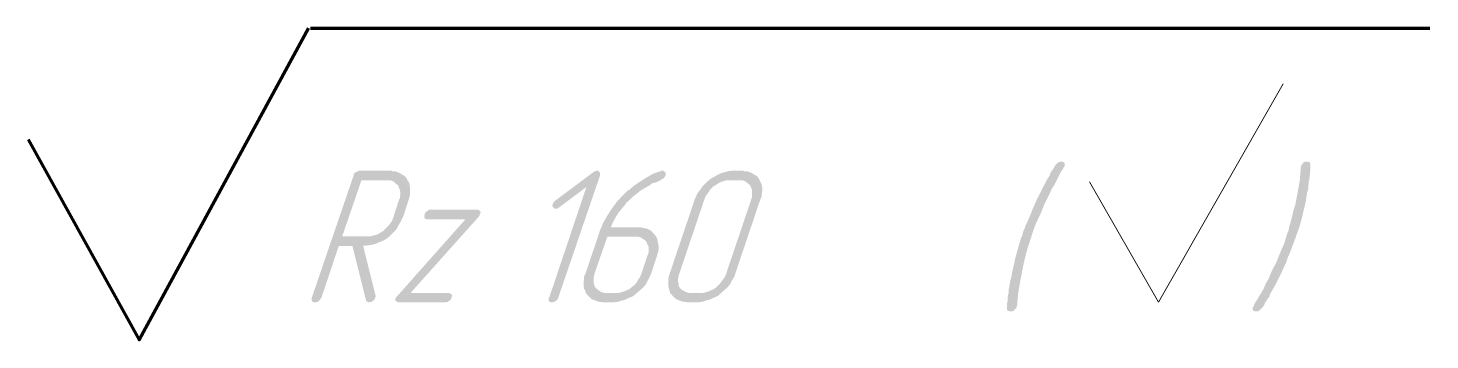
# Paper-space layout 'А2' of a CAD drawing. Header units: millimetres. Extents: x -3 to 920, y 0 to 420.
# Drawn here: x 917.946 to 920.421, y 257.919 to 258.469 of the extents above; entities that cross this region are included whole.
import ezdxf

# ---------------------------------------------------------------- set-up
doc = ezdxf.new("R2010")
doc.units = ezdxf.units.MM
doc.layers.add('PDF _Геометрия', color=7, linetype='Continuous')
doc.layers.add('PDF _Сплошная заливка', color=7, linetype='Continuous')

psp = doc.layouts.new('А2')

# ---------------------------------------------------------------- hatches: boundary and pattern name
at = {"layer": 'PDF _Сплошная заливка', "transparency": 33554559}
for points in [[(919.7743, 258.2327), (919.7753, 258.2317), (919.7763, 258.2307), (919.7763, 258.2287), (919.7763, 258.2257), (919.7753, 258.2247), (919.7753, 258.2237), (919.7743, 258.2227), (919.7733, 258.2207), (919.7713, 258.2177), (919.7683, 258.2127), (919.7653, 258.2067), (919.7623, 258.2007), (919.7583, 258.1927), (919.7533, 258.1847), (919.7493, 258.1758), (919.7443, 258.1658), (919.7394, 258.1558), (919.7354, 258.1448), (919.7254, 258.1238), (919.7214, 258.1129), (919.7174, 258.1009), (919.7174, 258.0999), (919.7164, 258.0979), (919.7154, 258.0949), (919.7144, 258.0909), (919.7124, 258.0859), (919.7104, 258.0789), (919.7084, 258.0719), (919.7064, 258.0639), (919.7044, 258.0549), (919.7024, 258.046), (919.7004, 258.035), (919.6984, 258.025), (919.6964, 258.014), (919.6944, 258.002), (919.6924, 257.9791), (919.6924, 257.9791), (919.6914, 257.9791), (919.6914, 257.9771), (919.6914, 257.9761), (919.6904, 257.9751), (919.6884, 257.9731), (919.6875, 257.9711), (919.6855, 257.9701), (919.6835, 257.9691), (919.6805, 257.9691), (919.6795, 257.9691), (919.6775, 257.9701), (919.6765, 257.9701), (919.6755, 257.9711), (919.6745, 257.9731), (919.6745, 257.9751), (919.6745, 257.9751), (919.6745, 257.9761), (919.6745, 257.9771), (919.6745, 257.9791), (919.6745, 257.9821), (919.6755, 257.9871), (919.6755, 257.992), (919.6765, 257.999), (919.6765, 258), (919.6775, 258.001), (919.6775, 258.004), (919.6775, 258.008), (919.6785, 258.012), (919.6795, 258.018), (919.6805, 258.024), (919.6825, 258.031), (919.6835, 258.038), (919.6855, 258.046), (919.6875, 258.0549), (919.6894, 258.0639), (919.6944, 258.0819), (919.7004, 258.1019), (919.7014, 258.1019), (919.7014, 258.1039), (919.7024, 258.1069), (919.7034, 258.1109), (919.7054, 258.1149), (919.7074, 258.1208), (919.7104, 258.1268), (919.7134, 258.1338), (919.7164, 258.1408), (919.7194, 258.1488), (919.7234, 258.1578), (919.7274, 258.1668), (919.7364, 258.1847), (919.7463, 258.2037), (919.7463, 258.2037), (919.7473, 258.2047), (919.7483, 258.2067), (919.7503, 258.2097), (919.7513, 258.2137), (919.7543, 258.2177), (919.7573, 258.2227), (919.7603, 258.2277), (919.7613, 258.2287), (919.7613, 258.2287), (919.7633, 258.2307), (919.7663, 258.2327), (919.7683, 258.2337), (919.7703, 258.2337), (919.7713, 258.2337)], [(920.2075, 258.2327), (920.2095, 258.2317), (920.2095, 258.2317), (920.2104, 258.2297), (920.2104, 258.2277), (920.2104, 258.2267), (920.2104, 258.2257), (920.2104, 258.2237), (920.2104, 258.2207), (920.2095, 258.2157), (920.2095, 258.2107), (920.2085, 258.2037), (920.2085, 258.2027), (920.2085, 258.2017), (920.2075, 258.1987), (920.2075, 258.1947), (920.2065, 258.1907), (920.2065, 258.1847), (920.2045, 258.1787), (920.2035, 258.1718), (920.2025, 258.1648), (920.2005, 258.1558), (920.1985, 258.1478), (920.1965, 258.1388), (920.1915, 258.1198), (920.1845, 258.1009), (920.1845, 258.1009), (920.1845, 258.0989), (920.1825, 258.0959), (920.1815, 258.0919), (920.1795, 258.0869), (920.1775, 258.0819), (920.1755, 258.0759), (920.1725, 258.0689), (920.1695, 258.0619), (920.1665, 258.053), (920.1625, 258.045), (920.1586, 258.036), (920.1496, 258.018), (920.1386, 257.999), (920.1386, 257.999), (920.1386, 257.997), (920.1376, 257.995), (920.1356, 257.993), (920.1336, 257.9891), (920.1306, 257.9851), (920.1286, 257.9801), (920.1246, 257.9751), (920.1246, 257.9751), (920.1236, 257.9741), (920.1216, 257.9721), (920.1186, 257.9701), (920.1166, 257.9691), (920.1146, 257.9691), (920.1136, 257.9691), (920.1106, 257.9701), (920.1096, 257.9711), (920.1086, 257.9721), (920.1086, 257.9741), (920.1086, 257.9771), (920.1086, 257.9771), (920.1096, 257.9771), (920.1106, 257.9791), (920.1106, 257.9801), (920.1116, 257.9821), (920.1136, 257.9861), (920.1166, 257.9901), (920.1196, 257.996), (920.1236, 258.002), (920.1276, 258.009), (920.1316, 258.018), (920.1366, 258.027), (920.1406, 258.037), (920.1456, 258.047), (920.1506, 258.0569), (920.1595, 258.0789), (920.1645, 258.0899), (920.1675, 258.1009), (920.1685, 258.1019), (920.1685, 258.1039), (920.1695, 258.1069), (920.1715, 258.1109), (920.1725, 258.1168), (920.1745, 258.1238), (920.1765, 258.1308), (920.1785, 258.1388), (920.1805, 258.1478), (920.1835, 258.1568), (920.1855, 258.1668), (920.1875, 258.1777), (920.1895, 258.1887), (920.1915, 258.1997), (920.1935, 258.2237), (920.1935, 258.2237), (920.1935, 258.2247), (920.1935, 258.2257), (920.1935, 258.2267), (920.1945, 258.2267), (920.1955, 258.2287), (920.1965, 258.2297), (920.1975, 258.2317), (920.1995, 258.2327), (920.2025, 258.2337), (920.2055, 258.2337), (920.2065, 258.2337)], [(918.9539, 258.2157), (918.9549, 258.2157), (918.9558, 258.2137), (918.9558, 258.2117), (918.9558, 258.2087), (918.882, 257.993), (918.882, 257.993), (918.882, 257.992), (918.88, 257.9891), (918.878, 257.9881), (918.876, 257.9861), (918.874, 257.9861), (918.871, 257.9851), (918.87, 257.9851), (918.867, 257.9861), (918.866, 257.9871), (918.865, 257.9891), (918.865, 257.991), (918.866, 257.993), (918.9319, 258.1887), (918.885, 258.1538), (918.884, 258.1528), (918.883, 258.1528), (918.881, 258.1508), (918.878, 258.1508), (918.878, 258.1508), (918.876, 258.1508), (918.875, 258.1518), (918.873, 258.1528), (918.873, 258.1538), (918.872, 258.1548), (918.872, 258.1568), (918.873, 258.1598), (918.873, 258.1598), (918.874, 258.1618), (918.875, 258.1628), (918.877, 258.1648), (918.9439, 258.2147), (918.9439, 258.2147), (918.9459, 258.2157), (918.9479, 258.2167), (918.9499, 258.2177), (918.9519, 258.2177)], [(918.7423, 258.1478), (918.7433, 258.1468), (918.7443, 258.1458), (918.7453, 258.1438), (918.7443, 258.1418), (918.7443, 258.1418), (918.7433, 258.1398), (918.7433, 258.1388), (918.7413, 258.1358), (918.6215, 258.002), (918.6894, 258.002), (918.6924, 258), (918.6934, 258), (918.6944, 257.998), (918.6944, 257.996), (918.6934, 257.993), (918.6934, 257.993), (918.6934, 257.992), (918.6914, 257.9891), (918.6894, 257.9881), (918.6874, 257.9861), (918.6854, 257.9861), (918.6824, 257.9851), (918.6005, 257.9851), (918.5975, 257.9861), (918.5965, 257.9871), (918.5945, 257.9881), (918.5945, 257.9891), (918.5945, 257.991), (918.5945, 257.992), (918.5955, 257.993), (918.5965, 257.995), (918.5985, 257.997), (918.7183, 258.1318), (918.6504, 258.1318), (918.6474, 258.1328), (918.6464, 258.1338), (918.6454, 258.1358), (918.6454, 258.1378), (918.6464, 258.1398), (918.6464, 258.1408), (918.6464, 258.1418), (918.6474, 258.1428), (918.6484, 258.1448), (918.6504, 258.1458), (918.6524, 258.1478), (918.6544, 258.1488), (918.6574, 258.1488), (918.7393, 258.1488)]]:
    psp.add_hatch(color=256, dxfattribs=at).paths.add_polyline_path(points)
h = psp.add_hatch(color=256, dxfattribs=at)
h.paths.add_polyline_path([(918.5796, 258.2007), (918.5347, 258.2007), (918.5007, 258.1019), (918.5486, 258.1019), (918.5516, 258.1019), (918.5546, 258.1029), (918.5586, 258.1039), (918.5626, 258.1049), (918.5676, 258.1079), (918.5726, 258.1109), (918.5736, 258.1109), (918.5746, 258.1129), (918.5766, 258.1149), (918.5796, 258.1178), (918.5826, 258.1208), (918.5856, 258.1248), (918.5886, 258.1288), (918.5905, 258.1338), (918.6015, 258.1678), (918.6025, 258.1688), (918.6025, 258.1698), (918.6025, 258.1728), (918.6035, 258.1758), (918.6035, 258.1797), (918.6025, 258.1827), (918.6015, 258.1867), (918.5995, 258.1907), (918.5995, 258.1917), (918.5985, 258.1927), (918.5965, 258.1937), (918.5945, 258.1957), (918.5925, 258.1977), (918.5886, 258.1997), (918.5846, 258.2007)], flags=0)
h.paths.add_polyline_path([(918.5886, 258.2167), (918.5925, 258.2167), (918.5965, 258.2157), (918.6015, 258.2137), (918.6065, 258.2107), (918.6115, 258.2077), (918.6155, 258.2027), (918.6155, 258.2017), (918.6165, 258.1997), (918.6185, 258.1977), (918.6195, 258.1927), (918.6205, 258.1877), (918.6205, 258.1817), (918.6205, 258.1748), (918.6195, 258.1718), (918.6185, 258.1678), (918.6075, 258.1338), (918.6075, 258.1338), (918.6065, 258.1338), (918.6065, 258.1328), (918.6055, 258.1308), (918.6035, 258.1268), (918.6005, 258.1218), (918.5975, 258.1158), (918.5925, 258.1099), (918.5866, 258.1039), (918.5796, 258.0979), (918.5796, 258.0979), (918.5786, 258.0979), (918.5776, 258.0969), (918.5766, 258.0959), (918.5726, 258.0939), (918.5676, 258.0919), (918.5606, 258.0889), (918.5536, 258.0869), (918.5466, 258.0859), (918.5377, 258.0849), (918.5596, 257.997), (918.5596, 257.997), (918.5596, 257.996), (918.5596, 257.995), (918.5586, 257.993), (918.5586, 257.993), (918.5576, 257.991), (918.5566, 257.9891), (918.5546, 257.9881), (918.5536, 257.9871), (918.5526, 257.9861), (918.5496, 257.9861), (918.5476, 257.9851), (918.5466, 257.9851), (918.5456, 257.9861), (918.5436, 257.9871), (918.5426, 257.9891), (918.5187, 258.0849), (918.4947, 258.0849), (918.4638, 257.993), (918.4638, 257.993), (918.4628, 257.992), (918.4608, 257.9891), (918.4598, 257.9881), (918.4578, 257.9861), (918.4558, 257.9861), (918.4528, 257.9851), (918.4518, 257.9851), (918.4488, 257.9861), (918.4478, 257.9871), (918.4468, 257.9891), (918.4468, 257.991), (918.4468, 257.993), (918.5207, 258.2087), (918.5207, 258.2097), (918.5207, 258.2107), (918.5227, 258.2137), (918.5247, 258.2147), (918.5267, 258.2157), (918.5287, 258.2167), (918.5317, 258.2177), (918.5876, 258.2177)], flags=0)
h = psp.add_hatch(color=256, dxfattribs=at)
h.paths.add_polyline_path([(919.0187, 258.1009), (918.9688, 258.1009), (918.9459, 258.035), (918.9459, 258.034), (918.9459, 258.033), (918.9449, 258.03), (918.9449, 258.027), (918.9449, 258.023), (918.9449, 258.019), (918.9459, 258.015), (918.9479, 258.011), (918.9479, 258.011), (918.9489, 258.01), (918.9509, 258.008), (918.9529, 258.007), (918.9558, 258.005), (918.9588, 258.003), (918.9628, 258.002), (918.9678, 258.002), (918.9868, 258.002), (918.9898, 258.002), (918.9928, 258.003), (918.9968, 258.004), (919.0018, 258.006), (919.0068, 258.008), (919.0107, 258.011), (919.0117, 258.012), (919.0127, 258.013), (919.0157, 258.015), (919.0187, 258.018), (919.0217, 258.022), (919.0237, 258.026), (919.0267, 258.03), (919.0287, 258.035), (919.0397, 258.0679), (919.0407, 258.0689), (919.0407, 258.0699), (919.0417, 258.0729), (919.0417, 258.0759), (919.0417, 258.0799), (919.0417, 258.0839), (919.0397, 258.0869), (919.0387, 258.0909), (919.0377, 258.0919), (919.0367, 258.0929), (919.0357, 258.0949), (919.0337, 258.0959), (919.0307, 258.0979), (919.0277, 258.0999), (919.0227, 258.1009)], flags=0)
h.paths.add_polyline_path([(919.0686, 258.2167), (919.0696, 258.2157), (919.0706, 258.2157), (919.0716, 258.2137), (919.0716, 258.2117), (919.0716, 258.2087), (919.0706, 258.2077), (919.0696, 258.2057), (919.0676, 258.2037), (919.0656, 258.2027), (919.0636, 258.2017), (919.0626, 258.2007), (919.0616, 258.2007), (919.0606, 258.1997), (919.0587, 258.1987), (919.0567, 258.1977), (919.0537, 258.1967), (919.0507, 258.1957), (919.0497, 258.1957), (919.0487, 258.1957), (919.0477, 258.1947), (919.0457, 258.1937), (919.0437, 258.1917), (919.0417, 258.1907), (919.0347, 258.1867), (919.0277, 258.1827), (919.0207, 258.1768), (919.0127, 258.1708), (919.0048, 258.1628), (919.0048, 258.1628), (919.0038, 258.1628), (919.0028, 258.1618), (919.0018, 258.1598), (918.9988, 258.1558), (918.9938, 258.1498), (918.9888, 258.1438), (918.9838, 258.1358), (918.9788, 258.1268), (918.9748, 258.1178), (919.0257, 258.1178), (919.0277, 258.1178), (919.0307, 258.1168), (919.0357, 258.1158), (919.0397, 258.1149), (919.0457, 258.1119), (919.0497, 258.1079), (919.0537, 258.1029), (919.0547, 258.1019), (919.0557, 258.0999), (919.0567, 258.0979), (919.0577, 258.0929), (919.0587, 258.0879), (919.0597, 258.0819), (919.0587, 258.0749), (919.0577, 258.0719), (919.0567, 258.0679), (919.0457, 258.035), (919.0457, 258.035), (919.0457, 258.034), (919.0447, 258.033), (919.0437, 258.031), (919.0427, 258.028), (919.0397, 258.023), (919.0367, 258.017), (919.0317, 258.011), (919.0257, 258.006), (919.0187, 258), (919.0187, 258), (919.0187, 257.999), (919.0167, 257.999), (919.0157, 257.997), (919.0117, 257.995), (919.0068, 257.993), (919.0008, 257.9901), (918.9938, 257.9881), (918.9868, 257.9861), (918.9788, 257.9851), (918.9618, 257.9851), (918.9588, 257.9861), (918.9549, 257.9861), (918.9509, 257.9871), (918.9459, 257.9891), (918.9409, 257.991), (918.9369, 257.995), (918.9319, 258), (918.9319, 258), (918.9309, 258.002), (918.9299, 258.006), (918.9279, 258.009), (918.9269, 258.015), (918.9269, 258.021), (918.9279, 258.028), (918.9279, 258.031), (918.9299, 258.035), (918.9549, 258.1089), (918.9549, 258.1089), (918.9549, 258.1099), (918.9558, 258.1119), (918.9568, 258.1149), (918.9588, 258.1178), (918.9598, 258.1218), (918.9618, 258.1258), (918.9638, 258.1298), (918.9698, 258.1398), (918.9768, 258.1508), (918.9858, 258.1628), (918.9958, 258.1738), (918.9968, 258.1738), (918.9968, 258.1748), (918.9988, 258.1768), (919.0008, 258.1787), (919.0038, 258.1817), (919.0078, 258.1837), (919.0107, 258.1867), (919.0157, 258.1907), (919.0197, 258.1937), (919.0257, 258.1977), (919.0367, 258.2047), (919.0487, 258.2117), (919.0626, 258.2167), (919.0636, 258.2167), (919.0636, 258.2177), (919.0676, 258.2177)], flags=0)
h = psp.add_hatch(color=256, dxfattribs=at)
h.paths.add_polyline_path([(919.2014, 258.2007), (919.1824, 258.2007), (919.1794, 258.2007), (919.1764, 258.1997), (919.1724, 258.1987), (919.1674, 258.1967), (919.1625, 258.1937), (919.1575, 258.1907), (919.1575, 258.1907), (919.1555, 258.1897), (919.1535, 258.1867), (919.1505, 258.1847), (919.1485, 258.1807), (919.1455, 258.1768), (919.1425, 258.1728), (919.1405, 258.1678), (919.0956, 258.035), (919.0956, 258.034), (919.0946, 258.033), (919.0946, 258.03), (919.0936, 258.027), (919.0936, 258.023), (919.0946, 258.019), (919.0946, 258.015), (919.0966, 258.011), (919.0976, 258.011), (919.0976, 258.01), (919.0996, 258.008), (919.1016, 258.007), (919.1046, 258.005), (919.1086, 258.003), (919.1126, 258.002), (919.1175, 258.002), (919.1355, 258.002), (919.1385, 258.002), (919.1425, 258.003), (919.1465, 258.004), (919.1505, 258.006), (919.1555, 258.008), (919.1605, 258.011), (919.1615, 258.012), (919.1625, 258.013), (919.1645, 258.015), (919.1674, 258.018), (919.1704, 258.022), (919.1734, 258.026), (919.1764, 258.03), (919.1784, 258.035), (919.2233, 258.1678), (919.2233, 258.1688), (919.2243, 258.1698), (919.2243, 258.1728), (919.2243, 258.1758), (919.2243, 258.1797), (919.2243, 258.1827), (919.2233, 258.1867), (919.2213, 258.1907), (919.2213, 258.1917), (919.2203, 258.1927), (919.2183, 258.1937), (919.2164, 258.1957), (919.2134, 258.1977), (919.2104, 258.1997), (919.2064, 258.2007)], flags=0)
h.paths.add_polyline_path([(919.2104, 258.2167), (919.2134, 258.2167), (919.2183, 258.2157), (919.2233, 258.2137), (919.2283, 258.2107), (919.2333, 258.2077), (919.2373, 258.2027), (919.2373, 258.2017), (919.2383, 258.1997), (919.2393, 258.1977), (919.2413, 258.1927), (919.2423, 258.1877), (919.2423, 258.1817), (919.2413, 258.1748), (919.2413, 258.1718), (919.2393, 258.1678), (919.1944, 258.035), (919.1944, 258.035), (919.1944, 258.034), (919.1934, 258.033), (919.1934, 258.031), (919.1914, 258.028), (919.1884, 258.023), (919.1854, 258.017), (919.1804, 258.011), (919.1744, 258.006), (919.1684, 258), (919.1674, 258), (919.1674, 257.999), (919.1664, 257.999), (919.1645, 257.997), (919.1605, 257.995), (919.1555, 257.993), (919.1495, 257.9901), (919.1425, 257.9881), (919.1355, 257.9861), (919.1275, 257.9851), (919.1106, 257.9851), (919.1086, 257.9861), (919.1046, 257.9861), (919.0996, 257.9871), (919.0946, 257.9891), (919.0906, 257.991), (919.0856, 257.995), (919.0816, 258), (919.0806, 258), (919.0796, 258.002), (919.0786, 258.006), (919.0776, 258.009), (919.0766, 258.015), (919.0766, 258.021), (919.0766, 258.028), (919.0776, 258.031), (919.0786, 258.035), (919.1235, 258.1678), (919.1235, 258.1678), (919.1235, 258.1688), (919.1245, 258.1698), (919.1255, 258.1708), (919.1265, 258.1748), (919.1295, 258.1797), (919.1335, 258.1847), (919.1375, 258.1907), (919.1435, 258.1967), (919.1505, 258.2027), (919.1505, 258.2027), (919.1505, 258.2027), (919.1525, 258.2037), (919.1535, 258.2047), (919.1575, 258.2067), (919.1625, 258.2097), (919.1684, 258.2127), (919.1754, 258.2147), (919.1824, 258.2167), (919.1904, 258.2177), (919.2084, 258.2177)], flags=0)

# ---------------------------------------------------------------- linework, layer by layer
at = {"layer": 'PDF _Геометрия', "lineweight": 70}
for points in [[(917.9459, 258.2727), (918.1424, 257.9189), (918.441, 258.4692)], [(918.4449, 258.4692), (920.4215, 258.4692)]]:
    psp.add_lwpolyline(points, dxfattribs=at)
at = {"layer": 'PDF _Геометрия', "lineweight": 18}
psp.add_lwpolyline([(919.8203, 258.198), (919.9421, 257.9857), (920.1621, 258.3709)], dxfattribs=at)

doc.saveas('drawing.dxf')
